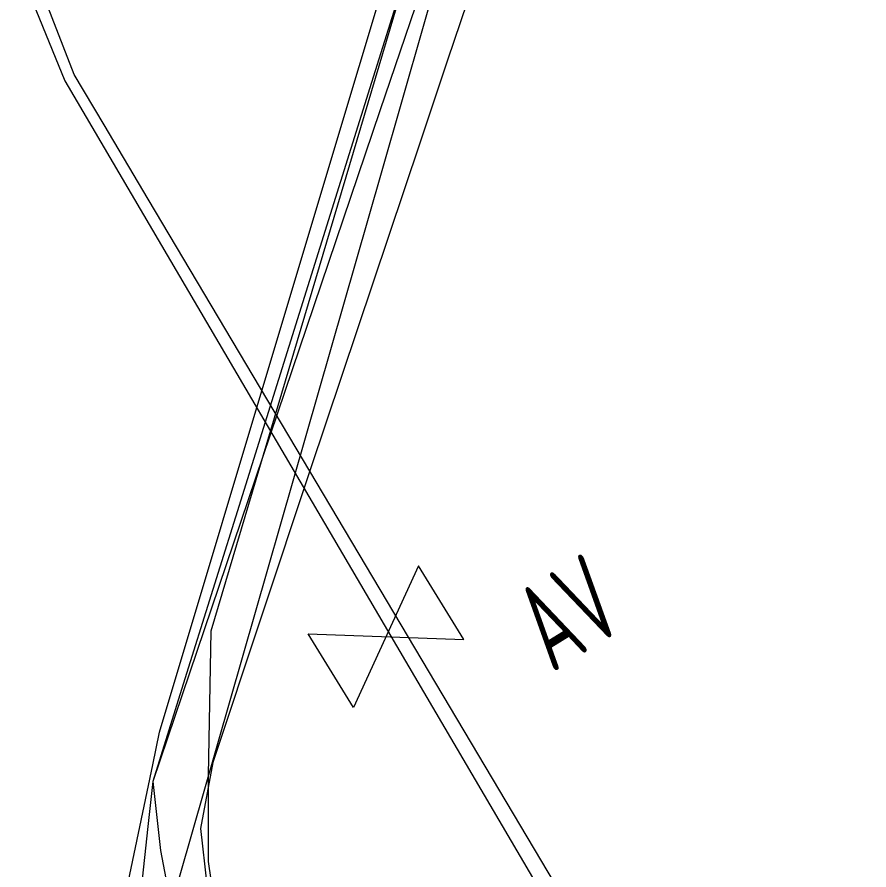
# Model space of a CAD drawing. Header units: metres. Extents: x 507606 to 508087, y 6966978 to 6967359.
# Drawn here: x 507939.447 to 507944.377, y 6967120.813 to 6967125.749 of the extents above; entities that cross this region are included whole.
import ezdxf

# ---------------------------------------------------------------- set-up
doc = ezdxf.new("R2010")
doc.units = ezdxf.units.M
for name, color, linetype, lineweight, true_color in [('C_UG_LINES', 7, 'EXISTING_COMMUNICATIONS', 0, 0xb061ff), ('E_UG_LINES', 7, 'EXISTING_ELECTRICITY_UG', 0, 0xff2e2e), ('HT_UG_LINES', 7, 'EXISTING_HIGH_VOLTAGE', 0, 0xff2e2e)]:
    doc.layers.add(name, color=color, linetype=linetype, lineweight=lineweight, true_color=true_color)
for name, color, linetype, lineweight in [('RW_FEAT', 160, 'Continuous', 0), ('RW_UG_PIPES', 160, 'EXISTING_WAT_RECYCLED', 0), ('W_AG_PIPES_N', 160, 'EXISTING_WATER', 0)]:
    doc.layers.add(name, color=color, linetype=linetype, lineweight=lineweight)
doc.styles.get("Standard").update_dxf_attribs({"font": 'ARIALN.TTF'})
doc.styles.add('Style-INTL_ISO_EQUAL', font='ISOCP.shx')
doc.linetypes.add('EXISTING_COMMUNICATIONS', pattern='A,2,-2,2,-2,2,-2,["COMS",Standard,S=2.5,R=0,X=0,Y=-1.25],-9.75,2,-2,2,-2', length=29.75)
doc.linetypes.add('EXISTING_ELECTRICITY_UG', pattern='A,2,-2,2,-2,2,-2,["E-UG",Standard,S=2.5,R=0,X=0,Y=-1.25],-9.15,2,-2,2,-2', length=29.15)
doc.linetypes.add('EXISTING_HIGH_VOLTAGE', pattern='A,2,-2,2,-2,2,-2,["HV",Standard,S=2.5,R=0,X=0,Y=-1.25],-5.9,2,-2,2,-2', length=25.9)
doc.linetypes.add('EXISTING_WAT_RECYCLED', pattern='A,2,-2,2,-2,2,-2,["R",Standard,S=2.5,R=0,X=0,Y=-1.25],-4.4,2,-2,2,-2', length=24.4)
doc.linetypes.add('EXISTING_WATER', pattern='A,2,-2,2,-2,2,-2,["W",Standard,S=2.5,R=0,X=0,Y=-1.25],-4.4,2,-2,2,-2', length=24.4)

# ---------------------------------------------------------------- blocks, each defined once
blk = doc.blocks.new('SVW')
at = {"layer": 'RW_FEAT'}
for p, q in [((0.7868, 0.4399), (-0.1034, 0.8954)), ((-0.1034, 0.8954), (0.1035, -0.8953)), ((-0.7867, -0.4399), (0.7868, 0.4399)), ((0.1035, -0.8953), (-0.7867, -0.4399))]:
    blk.add_line(p, q, dxfattribs=at)
at = {"layer": 'RW_FEAT', "style": 'Style-INTL_ISO_EQUAL', "width": 0.65}
blk.add_text('AV', height=1, rotation=62.9, dxfattribs=at).set_placement((1.8635, 0.6401))
blk = doc.blocks.new('XE_SURVEY')
at = {"layer": 'C_UG_LINES', "flags": 128}
blk.add_lwpolyline([(507943.6677, 6967145.1938), (507943.3535, 6967143.4156), (507943.4229, 6967142.2903), (507943.9699, 6967140.5337), (507944.5271, 6967138.0973), (507944.8317, 6967136.7198), (507944.5662, 6967135.6635), (507943.9566, 6967133.2389), (507943.3489, 6967130.8139), (507942.7289, 6967128.3921), (507942.0887, 6967125.9448), (507941.939, 6967125.4989), (507941.7797, 6967125.0249), (507941.1429, 6967123.129), (507940.5807, 6967121.4358), (507940.5077, 6967121.0528), (507940.546, 6967120.7292), (507940.6637, 6967120.2517), (507947.9487, 6967107.1408)], dxfattribs=at)
at = {"layer": 'E_UG_LINES', "flags": 128}
blk.add_lwpolyline([(507942.8246, 6967143.162), (507943.6897, 6967140.3028), (507944.37, 6967136.3481), (507942.7107, 6967129.3988), (507940.5677, 6967122.1958), (507940.5529, 6967121.3595), (507940.5529, 6967120.8611), (507940.7927, 6967119.2198), (507942.0688, 6967116.6845), (507942.5577, 6967115.8122), (507947.2037, 6967107.5258)], dxfattribs=at)
at = {"layer": 'HT_UG_LINES', "flags": 128}
for points in [[(507943.2916, 6967142.4187), (507943.7881, 6967140.1441), (507944.7128, 6967136.4874), (507942.989, 6967129.4113), (507942.6815, 6967128.5175), (507942.5189, 6967128.0447), (507941.8682, 6967126.1535), (507941.5465, 6967125.2067), (507940.6137, 6967122.4532), (507940.2317, 6967121.3258), (507940.2761, 6967120.9258), (507940.3695, 6967120.4402), (507941.3352, 6967118.6896), (507942.5799, 6967116.5215), (507945.0693, 6967112.1852), (507946.4176, 6967109.5053), (507946.6422, 6967109.0586), (507947.5407, 6967107.2718)], [(507943.0992, 6967142.3998), (507943.6017, 6967140.3138), (507944.3147, 6967136.2958), (507943.938, 6967134.6), (507943.1666, 6967131.128), (507942.7857, 6967129.4138), (507942.5591, 6967128.7052), (507941.7974, 6967126.324), (507941.4973, 6967125.3701), (507940.9, 6967123.4614), (507940.7507, 6967122.9842), (507940.4077, 6967121.888), (507940.2317, 6967121.3258), (507940.2039, 6967121.065)], [(507947.5357, 6967106.8868), (507946.5679, 6967108.637), (507944.9407, 6967111.5246), (507944.8743, 6967111.7), (507944.2038, 6967112.9126), (507942.6968, 6967115.638), (507941.2451, 6967118.2634), (507940.5387, 6967119.5408), (507940.1515, 6967120.2908), (507940.0736, 6967120.6669), (507940.2323, 6967121.4222), (507940.2717, 6967121.6111), (507941.0025, 6967124.0487), (507941.8511, 6967126.8794), (507942.6567, 6967129.5668)], [(507947.2767, 6967107.3928), (507946.3564, 6967109.1685), (507945.6952, 6967110.4441), (507945.206, 6967111.388), (507945.061, 6967111.7766), (507944.3983, 6967112.9897), (507942.9037, 6967115.7258), (507941.7052, 6967117.9197), (507941.4655, 6967118.3585), (507940.7907, 6967119.5938), (507940.4614, 6967120.0863), (507940.3155, 6967120.5225), (507941.5555, 6967124.8483), (507942.164, 6967126.9709), (507942.3822, 6967127.7322), (507942.8717, 6967129.4398)], [(507940.2039, 6967121.065), (507940.1407, 6967120.4728), (507940.4597, 6967119.7788), (507941.0244, 6967118.7877), (507942.2621, 6967116.6156), (507943.4997, 6967114.4434), (507943.7473, 6967114.009), (507944.7374, 6967112.2713), (507945.3075, 6967111.2719), (507946.4992, 6967109.1438), (507947.6977, 6967106.9498)]]:
    blk.add_lwpolyline(points, dxfattribs=at)
at = {"layer": 'RW_UG_PIPES', "flags": 128}
blk.add_lwpolyline([(507947.406, 6967168.0746), (507945.41, 6967161.3652), (507943.4853, 6967154.8954), (507942.3357, 6967149.7752), (507941.1992, 6967144.2673), (507941.0981, 6967143.7776), (507940.9971, 6967143.2879), (507940.9853, 6967143.1157), (507940.9853, 6967142.6169), (507940.3695, 6967134.1368), (507939.574, 6967127.4746), (507939.4467, 6967126.4827), (507939.5215, 6967125.8773), (507939.7232, 6967125.3803), (507944.2263, 6967117.7106), (507947.2903, 6967112.5519), (507950.3543, 6967107.3933), (507950.8649, 6967106.5335), (507951.0647, 6967105.8804), (507951.08, 6967104.5806), (507950.9991, 6967103.5839), (507950.7999, 6967100.991), (507951.9834, 6967101.8422)], dxfattribs=at)
at = {"layer": 'W_AG_PIPES_N', "flags": 128}
blk.add_lwpolyline([(507951.7092, 6967102.3087), (507951.4393, 6967102.5917), (507951.3432, 6967104.1978), (507951.3134, 6967104.6969), (507951.1911, 6967105.9604), (507950.9562, 6967106.6112), (507950.6815, 6967107.0734), (507945.5716, 6967115.6692), (507940.2062, 6967124.6949), (507939.9507, 6967125.1247), (507939.7774, 6967125.4163), (507939.5864, 6967125.9097), (507939.5206, 6967126.4886), (507939.597, 6967127.0956), (507939.6579, 6967127.5287), (507940.3121, 6967132.4857), (507940.8538, 6967139.9649), (507941.0205, 6967142.4593), (507941.0538, 6967142.9582), (507941.0761, 6967143.2908), (507941.5616, 6967144.8851), (507941.7073, 6967145.3635), (507943.0182, 6967149.6683), (507944.6205, 6967154.9297), (507944.7942, 6967155.5003), (507944.7857, 6967155.5262), (507944.3167, 6967155.6662)], dxfattribs=at)
at = {"layer": 'RW_FEAT', "xscale": 0.4999999999999999, "yscale": 0.4999999999999999, "zscale": 0.4999999999999999, "rotation": 328.765888012163}
blk.add_blockref('SVW', (507941.5822, 6967122.1631), dxfattribs=at)

msp = doc.modelspace()

# ---------------------------------------------------------------- block references
msp.add_blockref('XE_SURVEY', (0, 0))

doc.saveas('drawing.dxf')
